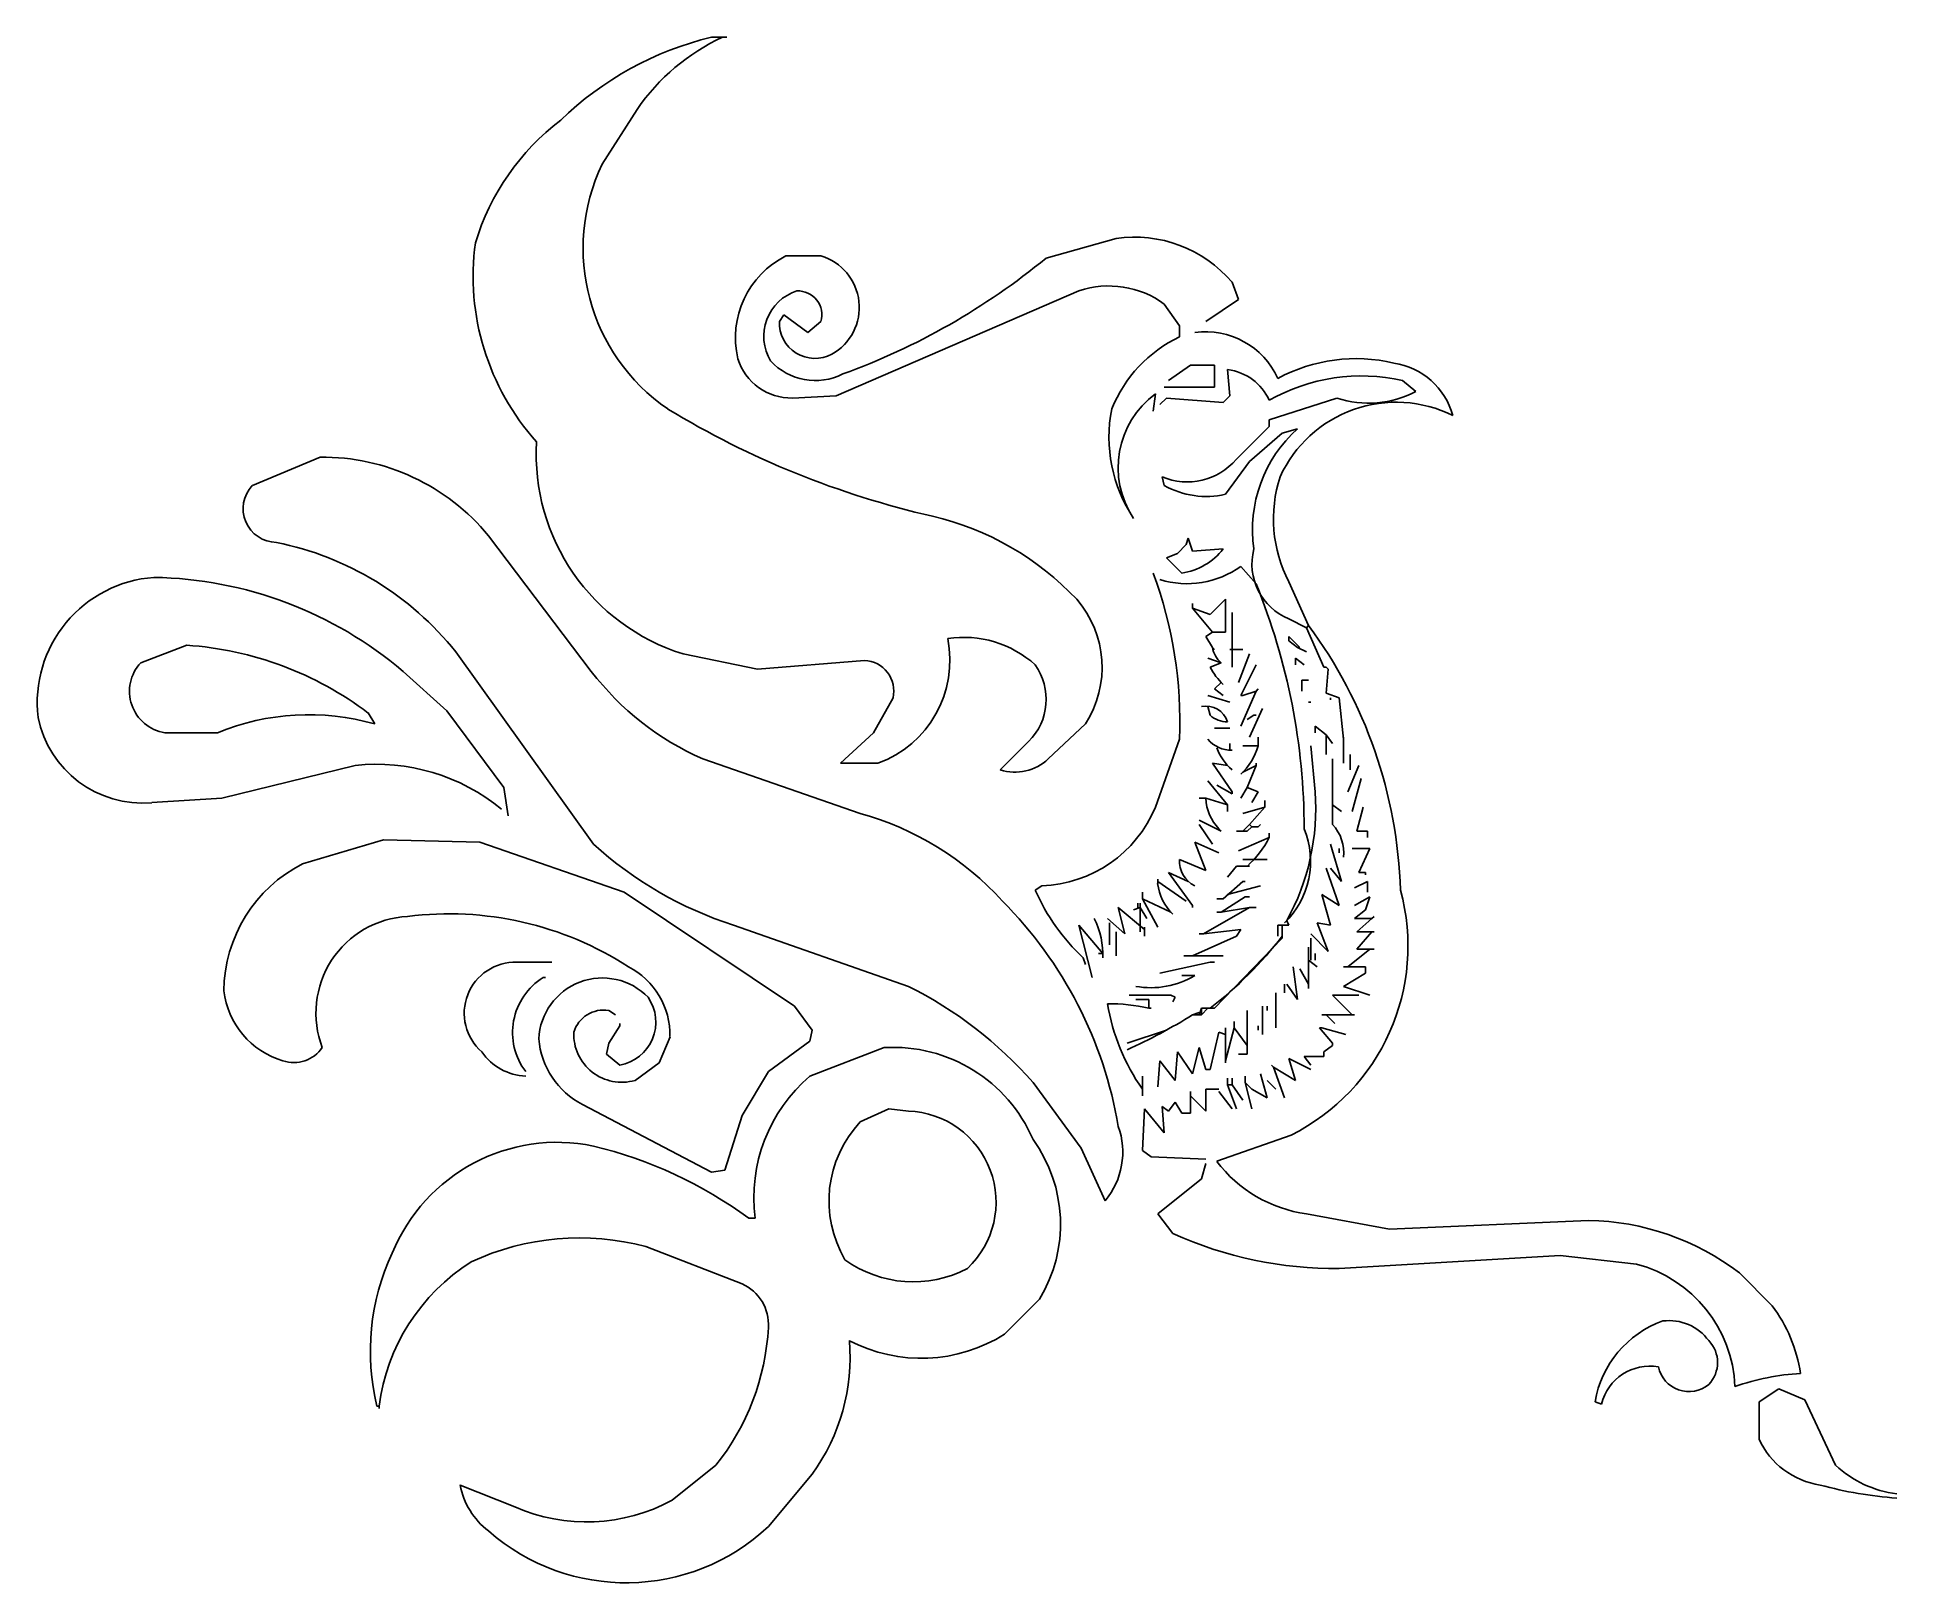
# Model space of a CAD drawing. Header units: millimetres. Extents: x -38 to 85000, y -83 to 70589.
import ezdxf

# ---------------------------------------------------------------- set-up
doc = ezdxf.new("R2010")
doc.units = ezdxf.units.MM
doc.layers.add('Furniture_家具立面', color=7, linetype='Continuous')

msp = doc.modelspace()

# ---------------------------------------------------------------- linework, layer by layer
at = {"layer": 'Furniture_家具立面'}
for p, q in [((31500, 70589, 0), (30800, 70589, 0)), ((25800, 64789, 0), (27400, 67289, 0)), ((46100, 60489, 0), (49300, 61389, 0)), ((34200, 60589, 0), (35800, 60589, 0)), ((47600, 58989, 0), (36500, 54189, 0)), ((54600, 59389, 0), (54900, 58589, 0)), ((33900, 57589, 0), (34100, 57889, 0)), ((34100, 57889, 0), (35200, 57089, 0)), ((52200, 57389, 0), (51500, 58389, 0)), ((54900, 58589, 0), (53400, 57589, 0)), ((35200, 57089, 0), (35800, 57589, 0)), ((52200, 56889, 0), (52200, 57389, 0)), ((51700, 54889, 0), (52700, 55589, 0)), ((52700, 55589, 0), (53600, 55589, 0)), ((53600, 55589, 0), (53800, 55589, 0)), ((53800, 55589, 0), (53800, 54589, 0)), ((54400, 55389, 0), (54500, 54189, 0)), ((53800, 54589, 0), (51500, 54589, 0)), ((63000, 54389, 0), (62400, 54889, 0)), ((36500, 54189, 0), (34500, 54089, 0)), ((51000, 53489, 0), (51100, 54289, 0)), ((51600, 54089, 0), (51300, 53789, 0)), ((54200, 53889, 0), (51600, 54089, 0)), ((54500, 54189, 0), (54200, 53889, 0)), ((56300, 53089, 0), (59400, 54089, 0)), ((54800, 51289, 0), (56300, 52789, 0)), ((56300, 52789, 0), (56300, 53089, 0)), ((56900, 52489, 0), (55400, 51189, 0)), ((57600, 52689, 0), (56900, 52489, 0)), ((12900, 51389, 0), (9800, 50089, 0)), ((55400, 51189, 0), (54300, 49689, 0)), ((51500, 50089, 0), (51400, 50489, 0)), ((25300, 41589, 0), (20600, 47789, 0)), ((52600, 47689, 0), (52500, 47389, 0)), ((52800, 47089, 0), (52600, 47689, 0)), ((52100, 46989, 0), (51600, 46789, 0)), ((51600, 46789, 0), (52300, 46089, 0)), ((52500, 47389, 0), (52100, 46989, 0)), ((54200, 47189, 0), (52800, 47089, 0)), ((55700, 45589, 0), (55000, 46389, 0)), ((58100, 43689, 0), (57200, 45689, 0)), ((52800, 44489, 0), (52800, 44689, 0)), ((53600, 44189, 0), (52800, 44489, 0)), ((52800, 44489, 0), (53700, 43389, 0)), ((54300, 44889, 0), (53600, 44189, 0)), ((54300, 43389, 0), (54300, 44889, 0)), ((54600, 44289, 0), (54600, 43189, 0)), ((53700, 43389, 0), (53400, 43189, 0)), ((53900, 43389, 0), (53700, 43389, 0)), ((53700, 43389, 0), (54300, 43389, 0)), ((53900, 43389, 0), (54300, 43389, 0)), ((54300, 43389, 0), (53900, 43389, 0)), ((58000, 43589, 0), (57200, 43989, 0)), ((58100, 43689, 0), (58000, 43589, 0)), ((58000, 43589, 0), (58800, 41789, 0)), ((6800, 42789, 0), (4700, 41989, 0)), ((53400, 43189, 0), (53700, 42689, 0)), ((53700, 42689, 0), (53800, 42589, 0)), ((54500, 42589, 0), (54600, 42589, 0)), ((54600, 43189, 0), (54600, 43289, 0)), ((54600, 43289, 0), (54600, 42589, 0)), ((54600, 42589, 0), (54600, 41789, 0)), ((54600, 42589, 0), (55100, 42589, 0)), ((57200, 42989, 0), (57200, 43189, 0)), ((57200, 43189, 0), (57700, 42689, 0)), ((57600, 42689, 0), (57200, 42989, 0)), ((57700, 42689, 0), (57600, 42689, 0)), ((57600, 42689, 0), (58000, 42489, 0)), ((19100, 42489, 0), (25400, 33689, 0)), ((29500, 42389, 0), (32900, 41689, 0)), ((32900, 41689, 0), (37800, 42089, 0)), ((53500, 42189, 0), (54100, 41989, 0)), ((54100, 41989, 0), (53600, 41789, 0)), ((54100, 41989, 0), (54000, 42089, 0)), ((55400, 42389, 0), (54900, 41089, 0)), ((55700, 41889, 0), (55000, 40489, 0)), ((57500, 41889, 0), (57500, 42189, 0)), ((57500, 42189, 0), (57900, 41889, 0)), ((58800, 41789, 0), (58900, 41789, 0)), ((58900, 41789, 0), (59000, 41689, 0)), ((59000, 41689, 0), (58900, 40589, 0)), ((18700, 39789, 0), (16700, 41589, 0)), ((54100, 41089, 0), (53800, 40789, 0)), ((57800, 40689, 0), (57800, 41189, 0)), ((57800, 41189, 0), (58100, 41189, 0)), ((39100, 40389, 0), (38200, 38789, 0)), ((53500, 40489, 0), (54500, 40189, 0)), ((53500, 39989, 0), (53600, 39589, 0)), ((53800, 40789, 0), (54200, 40489, 0)), ((55700, 40689, 0), (55000, 39089, 0)), ((55000, 40489, 0), (55100, 40489, 0)), ((55100, 40489, 0), (55000, 40489, 0)), ((55000, 40489, 0), (55100, 40489, 0)), ((55100, 40489, 0), (55700, 40689, 0)), ((55700, 40689, 0), (55800, 40789, 0)), ((58100, 40189, 0), (58200, 40189, 0)), ((58900, 40589, 0), (59500, 40389, 0)), ((59100, 40389, 0), (59100, 40289, 0)), ((59500, 40389, 0), (59700, 38489, 0)), ((15400, 39189, 0), (15100, 39689, 0)), ((21300, 36289, 0), (18700, 39789, 0)), ((46200, 37589, 0), (47900, 39189, 0)), ((55300, 39389, 0), (55600, 39589, 0)), ((56000, 39889, 0), (55400, 38589, 0)), ((55600, 39589, 0), (55700, 39589, 0)), ((5800, 38789, 0), (8200, 38789, 0)), ((38200, 38789, 0), (36700, 37389, 0)), ((45300, 38389, 0), (44000, 37089, 0)), ((51100, 35389, 0), (52200, 38489, 0)), ((53800, 38989, 0), (54500, 38989, 0)), ((54500, 37989, 0), (54500, 38289, 0)), ((55800, 38589, 0), (55800, 38189, 0)), ((55800, 38189, 0), (55800, 38589, 0)), ((58400, 38789, 0), (58400, 39089, 0)), ((58400, 39089, 0), (58900, 38689, 0)), ((58900, 38689, 0), (58900, 37789, 0)), ((58900, 38689, 0), (59200, 38289, 0)), ((59700, 38589, 0), (59700, 37389, 0)), ((37600, 35089, 0), (30400, 37589, 0)), ((55800, 38189, 0), (55100, 38189, 0)), ((58400, 36089, 0), (58200, 38189, 0)), ((59200, 37589, 0), (59200, 37189, 0)), ((60000, 37789, 0), (60000, 37089, 0)), ((8400, 35789, 0), (14500, 37289, 0)), ((36700, 37389, 0), (38400, 37389, 0)), ((53500, 36589, 0), (54400, 35489, 0)), ((54400, 37289, 0), (53700, 37389, 0)), ((53700, 37389, 0), (54600, 36089, 0)), ((55100, 36989, 0), (55700, 37289, 0)), ((55700, 37289, 0), (55300, 36289, 0)), ((55700, 37289, 0), (55700, 37389, 0)), ((59200, 37289, 0), (59200, 37189, 0)), ((59200, 37189, 0), (59200, 35489, 0)), ((60400, 37289, 0), (59900, 36089, 0)), ((60500, 36689, 0), (60100, 35189, 0)), ((5200, 35589, 0), (8400, 35789, 0)), ((21500, 34989, 0), (21300, 36289, 0)), ((53400, 35789, 0), (53100, 35789, 0)), ((54400, 35489, 0), (53400, 35789, 0)), ((54600, 35989, 0), (53900, 36389, 0)), ((54600, 35989, 0), (54600, 36089, 0)), ((54600, 36089, 0), (54600, 35989, 0)), ((55300, 36289, 0), (55000, 35789, 0)), ((55800, 36089, 0), (55300, 36289, 0)), ((55500, 35589, 0), (55800, 36089, 0)), ((54400, 35189, 0), (54400, 35489, 0)), ((55100, 35089, 0), (56100, 35389, 0)), ((56100, 35389, 0), (55400, 34589, 0)), ((56100, 35689, 0), (56100, 35389, 0)), ((59600, 35189, 0), (59200, 35489, 0)), ((59200, 35489, 0), (59200, 35189, 0)), ((59200, 35189, 0), (59200, 34589, 0)), ((60600, 35389, 0), (60300, 34289, 0)), ((54100, 34289, 0), (53100, 34789, 0)), ((53100, 34589, 0), (53700, 33689, 0)), ((54000, 34389, 0), (54100, 34289, 0)), ((54100, 34289, 0), (54000, 34389, 0)), ((55300, 34289, 0), (54800, 34289, 0)), ((55400, 34589, 0), (55100, 34289, 0)), ((55500, 34489, 0), (55300, 34289, 0)), ((55400, 34589, 0), (55500, 34489, 0)), ((55500, 34489, 0), (55800, 34489, 0)), ((55800, 34489, 0), (55900, 34589, 0)), ((56300, 34189, 0), (56300, 33989, 0)), ((56300, 33989, 0), (56300, 34189, 0)), ((60300, 34289, 0), (60800, 34289, 0)), ((60800, 34289, 0), (60800, 33989, 0)), ((12100, 32789, 0), (15800, 33889, 0)), ((15800, 33889, 0), (20200, 33789, 0)), ((20200, 33789, 0), (26800, 31489, 0)), ((54000, 33289, 0), (52900, 33789, 0)), ((52900, 33789, 0), (53400, 32489, 0)), ((56300, 33989, 0), (54900, 33389, 0)), ((59100, 33689, 0), (59600, 31989, 0)), ((59500, 33489, 0), (59500, 33289, 0)), ((60100, 33489, 0), (60900, 33489, 0)), ((60900, 33489, 0), (60400, 32389, 0)), ((52600, 31989, 0), (51700, 32389, 0)), ((51700, 32389, 0), (52800, 30889, 0)), ((53400, 32489, 0), (52200, 32989, 0)), ((54800, 32689, 0), (54400, 32189, 0)), ((55000, 32689, 0), (54800, 32689, 0)), ((54800, 32689, 0), (55000, 32689, 0)), ((55100, 32689, 0), (54800, 32689, 0)), ((55000, 32689, 0), (55400, 32689, 0)), ((55100, 32989, 0), (56200, 32989, 0)), ((55200, 32689, 0), (55100, 32689, 0)), ((55400, 32689, 0), (55300, 32689, 0)), ((58900, 32589, 0), (59500, 30889, 0)), ((59600, 31989, 0), (59100, 32589, 0)), ((60400, 32389, 0), (60700, 32389, 0)), ((60700, 32389, 0), (60700, 32289, 0)), ((26800, 31489, 0), (34600, 26289, 0)), ((45600, 31589, 0), (45900, 31789, 0)), ((50500, 31189, 0), (50500, 31489, 0)), ((51200, 31989, 0), (51200, 32089, 0)), ((51200, 32089, 0), (51200, 31889, 0)), ((51200, 31889, 0), (51200, 31989, 0)), ((51200, 31989, 0), (52500, 31089, 0)), ((55100, 31989, 0), (54200, 31189, 0)), ((54400, 31389, 0), (55900, 31789, 0)), ((55200, 31989, 0), (55100, 31989, 0)), ((60200, 31689, 0), (60800, 31989, 0)), ((60800, 31989, 0), (60800, 31489, 0)), ((50600, 29789, 0), (49400, 30789, 0)), ((49400, 30789, 0), (49700, 29589, 0)), ((50100, 30689, 0), (50400, 30789, 0)), ((50300, 30989, 0), (50300, 30789, 0)), ((50400, 30989, 0), (50400, 29689, 0)), ((50400, 30789, 0), (50700, 30289, 0)), ((51800, 30589, 0), (50500, 31189, 0)), ((50500, 31189, 0), (51200, 29889, 0)), ((52800, 30889, 0), (52800, 30789, 0)), ((55400, 30789, 0), (53300, 29589, 0)), ((54200, 31189, 0), (53900, 31189, 0)), ((55200, 31289, 0), (54100, 30589, 0)), ((54100, 30589, 0), (55400, 30789, 0)), ((54200, 31189, 0), (54400, 31389, 0)), ((55400, 31289, 0), (55200, 31289, 0)), ((55400, 30789, 0), (55700, 30789, 0)), ((59500, 30889, 0), (58700, 31389, 0)), ((58700, 31389, 0), (59100, 29989, 0)), ((60200, 30889, 0), (60900, 31289, 0)), ((60700, 30689, 0), (60200, 30289, 0)), ((60900, 31289, 0), (60700, 30689, 0)), ((31800, 29989, 0), (39800, 27189, 0)), ((48700, 28689, 0), (47600, 29989, 0)), ((47600, 29989, 0), (48200, 27589, 0)), ((49700, 29589, 0), (48900, 30289, 0)), ((49000, 30089, 0), (49000, 29089, 0)), ((50600, 29489, 0), (50600, 29889, 0)), ((50600, 29889, 0), (50600, 29789, 0)), ((53300, 29589, 0), (55000, 29789, 0)), ((54100, 30589, 0), (53900, 30589, 0)), ((55000, 29789, 0), (54800, 29489, 0)), ((56700, 29489, 0), (56700, 29989, 0)), ((56700, 29989, 0), (57200, 29989, 0)), ((56900, 29389, 0), (56900, 29989, 0)), ((56900, 29789, 0), (56900, 29889, 0)), ((57200, 29989, 0), (57100, 30189, 0)), ((59100, 29989, 0), (58500, 30089, 0)), ((58500, 30089, 0), (59000, 28789, 0)), ((60200, 30289, 0), (61000, 30289, 0)), ((60200, 30289, 0), (60300, 30289, 0)), ((61000, 30289, 0), (60300, 29689, 0)), ((61000, 30289, 0), (61100, 30389, 0)), ((49300, 29689, 0), (49300, 28589, 0)), ((54800, 29489, 0), (52800, 28589, 0)), ((53300, 29589, 0), (53100, 29589, 0)), ((56900, 29389, 0), (53800, 26189, 0)), ((56900, 29589, 0), (56900, 29689, 0)), ((56900, 29489, 0), (56900, 29389, 0)), ((58100, 28989, 0), (58100, 27089, 0)), ((59000, 28789, 0), (58200, 29589, 0)), ((58200, 29389, 0), (58200, 28389, 0)), ((60300, 29689, 0), (61100, 29689, 0)), ((61000, 29689, 0), (60300, 28889, 0)), ((23500, 28289, 0), (21900, 28289, 0)), ((47900, 28189, 0), (47800, 28489, 0)), ((48500, 28689, 0), (48700, 28689, 0)), ((53600, 28289, 0), (51300, 27789, 0)), ((52400, 28589, 0), (54200, 28589, 0)), ((53800, 28289, 0), (53600, 28289, 0)), ((57400, 28089, 0), (57600, 26589, 0)), ((58100, 28589, 0), (58100, 28789, 0)), ((58100, 28389, 0), (58500, 28089, 0)), ((58400, 28689, 0), (58400, 28389, 0)), ((59700, 28089, 0), (60700, 28089, 0)), ((60900, 28889, 0), (59900, 28089, 0)), ((60300, 28889, 0), (61100, 28889, 0)), ((60700, 28089, 0), (60700, 27789, 0)), ((23200, 27589, 0), (23100, 27589, 0)), ((52900, 27689, 0), (52300, 27689, 0)), ((57000, 27289, 0), (57000, 26889, 0)), ((57600, 26589, 0), (57100, 27289, 0)), ((58100, 27289, 0), (57700, 27989, 0)), ((60700, 27789, 0), (59700, 27189, 0)), ((49900, 26789, 0), (51400, 26789, 0)), ((50200, 26589, 0), (50800, 26589, 0)), ((50800, 26589, 0), (50800, 26189, 0)), ((50900, 26789, 0), (51800, 26789, 0)), ((51800, 26789, 0), (52000, 26689, 0)), ((52000, 26689, 0), (51900, 26489, 0)), ((56600, 26889, 0), (56600, 25289, 0)), ((60100, 25889, 0), (59200, 26789, 0)), ((59200, 26789, 0), (60400, 26789, 0)), ((59700, 27189, 0), (60900, 26789, 0)), ((26400, 25889, 0), (26100, 26089, 0)), ((34600, 26289, 0), (35400, 25189, 0)), ((50800, 26189, 0), (50900, 26189, 0)), ((52800, 25889, 0), (53100, 25989, 0)), ((52800, 25889, 0), (53000, 25889, 0)), ((53000, 25889, 0), (52800, 25889, 0)), ((53000, 25889, 0), (53200, 25889, 0)), ((53100, 25889, 0), (53200, 26189, 0)), ((53200, 25889, 0), (53100, 25889, 0)), ((53500, 26189, 0), (53200, 26189, 0)), ((53200, 26189, 0), (53200, 25889, 0)), ((53200, 26189, 0), (53600, 26189, 0)), ((53200, 25889, 0), (53500, 26189, 0)), ((53800, 26189, 0), (53500, 26189, 0)), ((53700, 26189, 0), (53600, 26189, 0)), ((54700, 25589, 0), (54700, 25289, 0)), ((55300, 26089, 0), (55300, 24089, 0)), ((56000, 26289, 0), (56000, 24989, 0)), ((56200, 26289, 0), (56200, 26089, 0)), ((58700, 25889, 0), (60200, 25889, 0)), ((58900, 25889, 0), (59300, 25489, 0)), ((26100, 24589, 0), (26600, 25389, 0)), ((26600, 25389, 0), (26600, 25489, 0)), ((28400, 23689, 0), (28900, 24889, 0)), ((35300, 24689, 0), (33400, 23289, 0)), ((35400, 25189, 0), (35300, 24689, 0)), ((51600, 25189, 0), (49800, 24589, 0)), ((54000, 25089, 0), (53600, 23389, 0)), ((54300, 24989, 0), (54000, 25089, 0)), ((54300, 25289, 0), (54300, 23689, 0)), ((54700, 25289, 0), (54300, 23789, 0)), ((55300, 24489, 0), (54700, 25289, 0)), ((55800, 25189, 0), (55800, 25389, 0)), ((59200, 24589, 0), (58600, 25289, 0)), ((58600, 25289, 0), (58700, 25289, 0)), ((58700, 25289, 0), (59800, 24989, 0)), ((26000, 24089, 0), (26100, 24589, 0)), ((26600, 23589, 0), (26000, 24089, 0)), ((38700, 24389, 0), (35300, 23089, 0)), ((52100, 24189, 0), (52000, 22889, 0)), ((52800, 23189, 0), (52100, 24189, 0)), ((53100, 24389, 0), (52800, 23189, 0)), ((53400, 23389, 0), (53100, 24389, 0)), ((54300, 23789, 0), (54300, 23889, 0)), ((55300, 24089, 0), (54900, 24089, 0)), ((58200, 23389, 0), (57200, 23889, 0)), ((57200, 23889, 0), (57500, 22889, 0)), ((58200, 23589, 0), (57900, 23989, 0)), ((57900, 23989, 0), (58800, 23989, 0)), ((58800, 24189, 0), (59200, 24489, 0)), ((58800, 23989, 0), (58800, 24189, 0)), ((59200, 24489, 0), (59200, 24589, 0)), ((27300, 22889, 0), (28400, 23689, 0)), ((33400, 23289, 0), (32200, 21289, 0)), ((50500, 23089, 0), (50500, 22189, 0)), ((51300, 23789, 0), (51200, 22589, 0)), ((52000, 22889, 0), (51300, 23789, 0)), ((53600, 23389, 0), (53400, 23389, 0)), ((54400, 22989, 0), (54400, 22689, 0)), ((54600, 22989, 0), (54600, 22689, 0)), ((55200, 22789, 0), (55200, 23089, 0)), ((55900, 23189, 0), (56200, 22089, 0)), ((56500, 23489, 0), (56400, 23589, 0)), ((57500, 22889, 0), (56500, 23489, 0)), ((56500, 23489, 0), (57000, 22089, 0)), ((45500, 22789, 0), (47700, 19789, 0)), ((52700, 22389, 0), (52700, 21389, 0)), ((52700, 22189, 0), (53400, 21489, 0)), ((53400, 21489, 0), (53400, 22489, 0)), ((53400, 22489, 0), (54000, 22489, 0)), ((54000, 22389, 0), (54600, 21589, 0)), ((54600, 22689, 0), (54400, 22689, 0)), ((54400, 22689, 0), (54800, 21589, 0)), ((55100, 21989, 0), (54600, 22689, 0)), ((55200, 22789, 0), (55500, 21589, 0)), ((55500, 22489, 0), (55200, 22789, 0)), ((56200, 22089, 0), (55500, 22489, 0)), ((56200, 22889, 0), (56600, 22489, 0)), ((30800, 18689, 0), (24900, 21789, 0)), ((32200, 21289, 0), (31400, 18789, 0)), ((38900, 21589, 0), (37600, 20989, 0)), ((39800, 21489, 0), (38900, 21589, 0)), ((50600, 21589, 0), (50500, 19689, 0)), ((51500, 20489, 0), (50600, 21589, 0)), ((51700, 21489, 0), (51400, 21689, 0)), ((51400, 21689, 0), (51500, 20489, 0)), ((52000, 21889, 0), (51700, 21489, 0)), ((52300, 21389, 0), (52000, 21889, 0)), ((52700, 21389, 0), (52300, 21389, 0)), ((47700, 19789, 0), (48800, 17389, 0)), ((50500, 19689, 0), (50900, 19389, 0)), ((53900, 19189, 0), (57300, 20389, 0)), ((31400, 18789, 0), (30800, 18689, 0)), ((50900, 19389, 0), (53400, 19289, 0)), ((53400, 19089, 0), (53200, 18389, 0)), ((53200, 18389, 0), (51200, 16789, 0)), ((32800, 16589, 0), (32500, 16589, 0)), ((51200, 16789, 0), (51900, 15889, 0)), ((61800, 16089, 0), (58000, 16789, 0)), ((70900, 16489, 0), (61800, 16089, 0)), ((27800, 15289, 0), (32200, 13589, 0)), ((59500, 14289, 0), (69600, 14889, 0)), ((69600, 14889, 0), (73100, 14489, 0)), ((79300, 12589, 0), (77800, 14089, 0)), ((44200, 11289, 0), (45800, 12889, 0)), ((78700, 8189, 0), (79600, 8789, 0)), ((79600, 8789, 0), (80800, 8289, 0)), ((15500, 7989, 0), (15600, 7989, 0)), ((15600, 7989, 0), (15600, 7889, 0)), ((71200, 8189, 0), (71500, 8089, 0)), ((78700, 6489, 0), (78700, 8189, 0)), ((80800, 8289, 0), (82200, 5289, 0)), ((31000, 5289, 0), (29000, 3689, 0)), ((21800, 3389, 0), (19300, 4389, 0)), ((33400, 2489, 0), (35400, 4889, 0))]:
    msp.add_line(p, q, dxfattribs=at)
for centre, radius, start, end in [((34256, 56150, 0), 14847, 103.45936, 134.22596), ((35362, 61835, 0), 9651, 114.88844, 145.58427), ((30581, 57978, 0), 11057, 127.17141, 163.11968), ((33836, 60940, 0), 8910, 154.40327, 235.58689), ((50137, 55585, 0), 5864, 40.44438, 98.20677), ((31235, 59665, 0), 11338, 172.27541, 221.93005), ((36091, 56839, 0), 4200, 116.75918, 193.07363), ((35096, 58233, 0), 2459, 299.31714, 73.36325), ((25965, 85011, 0), 31729, 289.96719, 309.38979), ((35369, 56913, 0), 2181, 107.85727, 211.03064), ((34745, 57892, 0), 1098, 343.96839, 92.34606), ((48971, 54928, 0), 4287, 53.851, 108.65668), ((35535, 57535, 0), 1636, 178.10443, 297.8848), ((53381, 53471, 0), 3650, 24.58039, 97.56676), ((54873, 51272, 0), 6221, 115.44991, 158.12991), ((34450, 56656, 0), 2567, 197.37622, 271.11601), ((35544, 57654, 0), 2766, 222.37706, 297.01325), ((54102, 52996, 0), 2412, 24.32429, 82.90701), ((60270, 48376, 0), 7515, 76.68833, 118.35931), ((61494, 52401, 0), 3326, 15.47801, 81.25491), ((60517, 46529, 0), 8570, 77.30835, 119.4775), ((49969, 88474, 0), 40806, 238.7496, 257.15858), ((55621, 52293, 0), 6648, 168.76049, 213.85937), ((53574, 50917, 0), 4182, 126.2659, 213.83285), ((62104, 48069, 0), 5830, 63.56103, 155.47071), ((60850, 58439, 0), 4585, 251.56505, 297.96223), ((32335, 51511, 0), 9552, 176.5302, 252.73715), ((61741, 48070, 0), 6204, 131.87529, 188.15849), ((12986, 41538, 0), 9851, 39.38532, 90.49945), ((52553, 53214, 0), 2958, 247.0609, 319.42014), ((62700, 48564, 0), 6206, 161.92999, 207.5973), ((10921, 49031, 0), 1542, 136.63475, 269.22945), ((53419, 53520, 0), 3931, 240.78614, 282.95365), ((37842, 35747, 0), 13299, 43.42968, 76.70729), ((8125, 33714, 0), 14052, 38.64389, 78.6101), ((51875, 49014, 0), 2956, 278.26717, 321.86999), ((58225, 46502, 0), 2714, 165.32361, 247.8065), ((32404, 39258, 0), 19811, 357.77501, 20.17025), ((52544, 49823, 0), 4222, 252.85534, 305.56672), ((5715, 40151, 0), 5753, 94.13729, 186.6047), ((4999, 27830, 0), 18061, 49.62184, 89.04591), ((28257, 34383, 0), 29643, 0.01282, 22.21326), ((43881, 41771, 0), 4777, 327.28301, 40.74534), ((40962, 30962, 0), 21347, 1.68455, 36.59999), ((5751, 27318, 0), 15506, 52.91963, 86.11966), ((36696, 42094, 0), 5004, 289.90565, 11.47434), ((42342, 38295, 0), 4851, 47.80495, 98.79656), ((54950, 42939, 0), 1275, 191.30993, 228.17983), ((6100, 40681, 0), 1916, 136.93623, 261.00458), ((37736, 40693, 0), 1397, 347.43562, 87.3751), ((43382, 40316, 0), 2719, 314.86455, 35.33727), ((56300, 43189, 0), 3041, 207.40758, 226.33222), ((35668, 49557, 0), 13076, 217.54309, 246.24176), ((53400, 38953, 0), 1055, 18.55764, 100.92949), ((4788, 40456, 0), 4885, 191.42099, 274.83922), ((12379, 28561, 0), 11049, 74.13465, 112.22501), ((54350, 40373, 0), 1084, 226.24536, 272.64255), ((54550, 39339, 0), 1351, 218.99099, 272.1211), ((44667, 39243, 0), 2255, 252.7859, 312.82263), ((56417, 39106, 0), 2714, 201.9974, 227.98664), ((52930, 39059, 0), 2999, 313.64893, 343.13606), ((15472, 28322, 0), 9020, 50.5747, 96.18378), ((55606, 35906, 0), 2209, 183.02794, 223.36924), ((47816, 35328, 0), 10612, 331.03536, 4.11276), ((34021, 21992, 0), 13577, 42.06865, 74.71634), ((45707, 37623, 0), 5837, 271.89136, 337.49895), ((54288, 32901, 0), 3906, 313.96281, 22.39421), ((57800, 33289, 0), 1910, 353.99099, 42.8789), ((37134, 46601, 0), 17447, 227.73582, 252.19761), ((52117, 36173, 0), 4719, 312.42343, 332.43939), ((15064, 26932, 0), 6565, 116.84386, 179.50125), ((53423, 32898, 0), 1226, 175.74791, 244.76496), ((54315, 35444, 0), 9529, 203.85765, 226.86728), ((53450, 32139, 0), 2264, 186.34019, 226.78991), ((52991, 29029, 0), 9655, 296.50775, 15.37755), ((30548, 17602, 0), 19119, 9.59469, 44.86267), ((17136, 25968, 0), 4427, 93.05989, 200.89237), ((18789, 15356, 0), 15151, 57.18225, 97.16018), ((44900, 28589, 0), 3801, 358.49256, 26.56505), ((42300, 40789, 0), 18462, 307.73889, 322.26111), ((21821, 25958, 0), 2333, 88.0666, 229.29757), ((25365, 24955, 0), 3535, 358.94024, 62.4592), ((24657, 25075, 0), 2957, 121.77704, 217.14459), ((25811, 24658, 0), 2914, 44.19201, 177.42157), ((50891, 30996, 0), 3869, 259.70882, 301.27414), ((12272, 27432, 0), 3798, 186.70269, 253.60931), ((26257, 25556, 0), 1996, 279.8914, 34.60664), ((31560, 10623, 0), 18502, 41.11369, 63.55507), ((49050, 18689, 0), 7701, 76.86598, 91.11601), ((58519, 28057, 0), 9762, 189.83748, 214.77493), ((25870, 24677, 0), 1431, 80.76394, 163.24683), ((38900, 48339, 0), 26405, 294.3811, 301.76387), ((26600, 25089, 0), 3712, 184.63546, 242.74467), ((26694, 25000, 0), 2196, 177.68043, 286.00512), ((11700, 25289, 0), 1581, 251.56505, 325.30485), ((22391, 25622, 0), 2535, 214.42861, 267.94981), ((39107, 17444, 0), 6957, 23.23914, 93.358), ((40030, 17539, 0), 7292, 130.43937, 187.48561), ((39640, 17323, 0), 4169, 313.31139, 87.8007), ((41450, 17373, 0), 5282, 136.78991, 210.52971), ((46132, 19613, 0), 3473, 320.18924, 19.79481), ((23741, 11916, 0), 8143, 78.24885, 157.83145), ((20716, 524, 0), 19923, 53.73973, 76.40332), ((40141, 16313, 0), 6614, 328.82678, 35.87982), ((58844, 22933, 0), 6202, 217.13619, 262.17732), ((70692, 4771, 0), 11720, 52.66084, 88.98114), ((24762, 3951, 0), 11739, 74.99858, 115.00271), ((59300, 32189, 0), 17901, 245.58253, 270.64015), ((25700, 10504, 0), 10505, 154.72776, 193.85106), ((24714, 6826, 0), 9188, 122.33215, 172.72547), ((40023, 19014, 0), 5335, 234.1658, 297.66296), ((71547, 8633, 0), 6058, 2.4215, 75.14723), ((31336, 11711, 0), 2068, 356.63354, 65.29397), ((74580, 9644, 0), 2263, 36.48463, 97.11819), ((73750, 8439, 0), 6930, 8.71473, 36.78722), ((22322, 12202, 0), 11095, 321.45818, 356.8329), ((40390, 17300, 0), 7117, 242.46973, 302.36929), ((75906, 7395, 0), 4772, 109.66044, 170.42446), ((28055, 10223, 0), 9078, 324.01395, 4.84096), ((75362, 9989, 0), 1441, 316.0544, 43.9456), ((73705, 7555, 0), 2269, 79.96842, 166.3886), ((75490, 10079, 0), 1420, 191.78475, 309.85724), ((81190, -1261, 0), 10766, 93.14145, 109.47841), ((82036, 8021, 0), 3671, 204.66118, 261.59902), ((85604, 8956, 0), 5003, 227.12609, 263.06437), ((22660, 5017, 0), 3418, 190.57813, 232.94083), ((86310, 21939, 0), 18197, 254.67308, 265.87176), ((25092, 10936, 0), 8233, 246.43257, 298.33932), ((26890, 9443, 0), 9526, 228.6793, 313.11104)]:
    msp.add_arc(centre, radius, start, end, dxfattribs=at)

doc.saveas('drawing.dxf')
